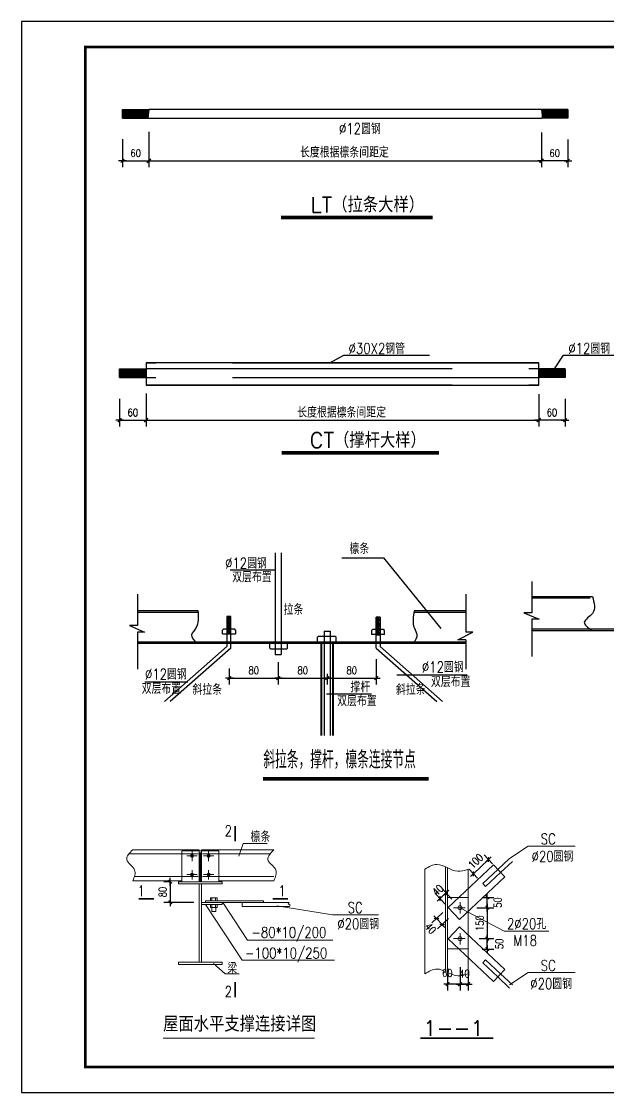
# Model space of a CAD drawing. Extents: x 37237700 to 37865026, y 138877 to 347670.
# Drawn here: x 37790726 to 37813690, y 167089 to 209089 of the extents above; entities that cross this region are included whole.
import ezdxf

# ---------------------------------------------------------------- set-up
doc = ezdxf.new("R2010")
doc.units = 0
doc.header["$LTSCALE"] = 1000
doc.header["$MEASUREMENT"] = 0
doc.linetypes.add('ACAD_ISO02W100', pattern=[15, 12, -3])
doc.linetypes.add('CENTER', pattern=[2, 1.25, -0.25, 0.25, -0.25])
doc.layers.get('0').update_dxf_attribs({"linetype": 'CONTINUOUS'})
doc.layers.get('DEFPOINTS').update_dxf_attribs({"linetype": 'CONTINUOUS'})
for name, color, linetype in [('DIANH', 6, 'CENTER'), ('GREEN', 3, 'CONTINUOUS'), ('PUB_DIM', 3, 'CONTINUOUS'), ('PUB_TITLE', 4, 'CONTINUOUS'), ('RED', 1, 'CONTINUOUS'), ('TEXT', 7, 'CONTINUOUS'), ('XUX', 3, 'ACAD_ISO02W100'), ('YELLOW', 2, 'CONTINUOUS'), ('标注', 4, 'CONTINUOUS'), ('门窗', 4, 'CONTINUOUS')]:
    doc.layers.add(name, color=color, linetype=linetype)
doc.styles.add('DIM_FONT', font='SIMPLEX.shx', dxfattribs={"width": 0.8})
doc.styles.add('TSSD_NORM', font='txt.shx', dxfattribs={"width": 0.7, "bigfont": 'tssdchn.shx'})
doc.styles.add('中西', font='romans.shx', dxfattribs={"width": 0.8, "height": 350, "bigfont": 'hztxt.shx'})
doc.dimstyles.new('DIMN', dxfattribs={"dimtxt": 300, "dimasz": 1, "dimexe": 250, "dimexo": 300, "dimgap": 150, "dimtad": 1, "dimdec": 0, "dimzin": 0, "dimdsep": 46, "dimtxsty": 'DIM_FONT', "dimblk": '_DIMX', "dimcen": 0.09, "dimclrt": 7, "dimadec": 0, "dimazin": 0, "dimtfac": 1, "dimtdec": 0, "dimtix": 1, "dimtmove": 2, "dimatfit": 3, "dimldrblk": '_DIMX', "dimfxl": 1, "dimtolj": 1, "dimtzin": 0, "dimarcsym": 0})

# ---------------------------------------------------------------- blocks, each defined once
blk = doc.blocks.new('_DIMX')
blk.add_line((-150, 0), (150, 0))
at = {"const_width": 50}
blk.add_lwpolyline([(-70, -70), (70, 70)], dxfattribs=at)
blk = doc.blocks.new('*D21')
at = {"layer": 'DEFPOINTS', "color": 0}
for p in [(37796885, 175356), (37796559, 174546), (37797776, 174546)]:
    blk.add_point(p, dxfattribs=at)
at = {"layer": 'PUB_DIM', "color": 0, "lineweight": -2}
for p, q in [((37796585, 175356), (37796309, 175356)), ((37796559, 175355), (37796559, 174547)), ((37797476, 174546), (37796309, 174546))]:
    blk.add_line(p, q, dxfattribs=at)
for p, rotation in [((37796559, 175356), 90), ((37796559, 174546), 270)]:
    blk.add_blockref('_DIMX', p, dxfattribs=dict(at, rotation=rotation))
at = {"layer": 'PUB_DIM', "color": 7, "insert": (37796259, 174951), "char_height": 300, "attachment_point": 5, "rotation": 90, "style": 'DIM_FONT'}
blk.add_mtext('\\A1;80', dxfattribs=at)
blk = doc.blocks.new('*D23')
at = {"layer": 'DEFPOINTS', "color": 0}
for p in [(37807126, 174694), (37807798, 174453), (37807562, 174231)]:
    blk.add_point(p, dxfattribs=at)
at = {"layer": 'PUB_DIM', "color": 0, "lineweight": -2}
for p, q in [((37807357, 174450), (37806955, 174877)), ((37807362, 174917), (37807126, 174694)), ((37807593, 174672), (37807191, 175099)), ((37807363, 174917), (37807364, 174918)), ((37807126, 174694), (37807125, 174693))]:
    blk.add_line(p, q, dxfattribs=at)
for p, rotation in [((37807126, 174694), 43.27105636871596), ((37807362, 174917), 223.271056368716)]:
    blk.add_blockref('_DIMX', p, dxfattribs=dict(at, rotation=rotation))
at = {"layer": 'PUB_DIM', "color": 7, "insert": (37807039, 175024), "char_height": 300, "attachment_point": 5, "rotation": 43.2711, "style": 'DIM_FONT'}
blk.add_mtext('\\A1;40', dxfattribs=at)
blk = doc.blocks.new('*D25')
at = {"layer": 'DEFPOINTS', "color": 0}
for p in [(37808362, 174337), (37808362, 173125), (37808979, 173125)]:
    blk.add_point(p, dxfattribs=at)
at = {"layer": 'PUB_DIM', "color": 0, "lineweight": -2}
for p, q in [((37808662, 174337), (37809229, 174337)), ((37808979, 174336), (37808979, 173126)), ((37808662, 173125), (37809229, 173125))]:
    blk.add_line(p, q, dxfattribs=at)
for p, rotation in [((37808979, 174337), 90), ((37808979, 173125), 270)]:
    blk.add_blockref('_DIMX', p, dxfattribs=dict(at, rotation=rotation))
at = {"layer": 'PUB_DIM', "color": 7, "insert": (37808679, 173731), "char_height": 300, "attachment_point": 5, "rotation": 90, "style": 'DIM_FONT'}
blk.add_mtext('\\A1;150', dxfattribs=at)
blk = doc.blocks.new('*D26')
at = {"layer": 'DEFPOINTS', "color": 0}
for p in [(37807909, 172300), (37808233, 172117), (37807909, 171341)]:
    blk.add_point(p, dxfattribs=at)
at = {"layer": 'PUB_DIM', "color": 0, "lineweight": -2}
for p, q in [((37807909, 172000), (37807909, 171091)), ((37808233, 171817), (37808233, 171091)), ((37808232, 171341), (37807910, 171341))]:
    blk.add_line(p, q, dxfattribs=at)
at = {"layer": 'PUB_DIM', "color": 0, "lineweight": -2, "rotation": 180}
blk.add_blockref('_DIMX', (37807909, 171341), dxfattribs=at)
at = {"layer": 'PUB_DIM', "color": 0, "lineweight": -2}
blk.add_blockref('_DIMX', (37808233, 171341), dxfattribs=at)
at = {"layer": 'PUB_DIM', "color": 7, "insert": (37808084, 171754), "char_height": 300, "attachment_point": 5, "style": 'DIM_FONT'}
blk.add_mtext('\\A1;40', dxfattribs=at)
blk = doc.blocks.new('*D27')
at = {"layer": 'DEFPOINTS', "color": 0}
for p in [(37807423, 172264), (37807909, 172082), (37807423, 171342)]:
    blk.add_point(p, dxfattribs=at)
at = {"layer": 'PUB_DIM', "color": 0, "lineweight": -2}
for p, q in [((37807423, 171964), (37807423, 171092)), ((37807909, 171782), (37807909, 171092)), ((37807908, 171342), (37807424, 171342))]:
    blk.add_line(p, q, dxfattribs=at)
at = {"layer": 'PUB_DIM', "color": 0, "lineweight": -2, "rotation": 180}
blk.add_blockref('_DIMX', (37807423, 171342), dxfattribs=at)
at = {"layer": 'PUB_DIM', "color": 0, "lineweight": -2}
blk.add_blockref('_DIMX', (37807909, 171342), dxfattribs=at)
at = {"layer": 'PUB_DIM', "color": 7, "insert": (37807411, 171773), "char_height": 300, "attachment_point": 5, "style": 'DIM_FONT'}
blk.add_mtext('\\A1;60', dxfattribs=at)
blk = doc.blocks.new('*D28')
at = {"layer": 'DEFPOINTS', "color": 0}
for p in [(37809023, 176224), (37809387, 175838), (37808797, 175283)]:
    blk.add_point(p, dxfattribs=at)
at = {"layer": 'PUB_DIM', "color": 0, "lineweight": -2}
for p, q in [((37809182, 176056), (37808852, 176406)), ((37808434, 175669), (37809023, 176224)), ((37809024, 176225), (37809025, 176226)), ((37808592, 175501), (37808262, 175851)), ((37808433, 175668), (37808432, 175668))]:
    blk.add_line(p, q, dxfattribs=at)
for p, rotation in [((37809023, 176224), 223.2710563685233), ((37808434, 175669), 43.27105636852331)]:
    blk.add_blockref('_DIMX', p, dxfattribs=dict(at, rotation=rotation))
at = {"layer": 'PUB_DIM', "color": 7, "insert": (37808523, 176165), "char_height": 300, "attachment_point": 5, "rotation": 43.2711, "style": 'DIM_FONT'}
blk.add_mtext('\\A1;100', dxfattribs=at)
blk = doc.blocks.new('*D45')
at = {"layer": 'DEFPOINTS', "color": 0}
for p in [(37811102, 204734), (37812136, 204765), (37811102, 203623)]:
    blk.add_point(p, dxfattribs=at)
at = {"layer": 'PUB_DIM', "color": 0, "lineweight": -2}
for p, q in [((37811102, 204434), (37811102, 203373)), ((37812136, 204465), (37812136, 203373)), ((37812135, 203623), (37811103, 203623))]:
    blk.add_line(p, q, dxfattribs=at)
at = {"layer": 'PUB_DIM', "color": 0, "lineweight": -2, "rotation": 180}
blk.add_blockref('_DIMX', (37811102, 203623), dxfattribs=at)
at = {"layer": 'PUB_DIM', "color": 0, "lineweight": -2}
blk.add_blockref('_DIMX', (37812136, 203623), dxfattribs=at)
at = {"layer": 'PUB_DIM', "color": 7, "insert": (37811619, 203923), "char_height": 300, "attachment_point": 5, "style": 'DIM_FONT'}
blk.add_mtext('\\A1;60', dxfattribs=at)
blk = doc.blocks.new('_ArchTick')
at = {"color": 0, "linetype": 'ByBlock', "const_width": 0.4}
blk.add_lwpolyline([(-0.5, -0.5), (0.5, 0.5)], dxfattribs=at)
blk = doc.blocks.new('*D46')
at = {"layer": 'DEFPOINTS', "color": 0}
for p in [(37810994, 194565), (37812028, 194596), (37810994, 193454)]:
    blk.add_point(p, dxfattribs=at)
at = {"layer": 'PUB_DIM', "color": 0, "lineweight": -2}
for p, q in [((37810994, 194265), (37810994, 193204)), ((37812028, 194296), (37812028, 193204)), ((37812027, 193454), (37810995, 193454))]:
    blk.add_line(p, q, dxfattribs=at)
at = {"layer": 'PUB_DIM', "color": 0, "lineweight": -2, "rotation": 180}
blk.add_blockref('_DIMX', (37810994, 193454), dxfattribs=at)
at = {"layer": 'PUB_DIM', "color": 0, "lineweight": -2}
blk.add_blockref('_DIMX', (37812028, 193454), dxfattribs=at)
at = {"layer": 'PUB_DIM', "color": 7, "insert": (37811511, 193754), "char_height": 300, "attachment_point": 5, "style": 'DIM_FONT'}
blk.add_mtext('\\A1;60', dxfattribs=at)

msp = doc.modelspace()

# ---------------------------------------------------------------- linework, layer by layer
at = {"layer": 'DIANH', "lineweight": 15}
for p, q in [((37797411.7, 176167.4), (37797411.7, 176537.3)), ((37798059.7, 176167.4), (37798059.7, 176537.3)), ((37797206.8, 176368.9), (37797616.1, 176368.9)), ((37797854.8, 176368.9), (37798264.1, 176368.9)), ((37797206.8, 175639.9), (37797616.1, 175639.9)), ((37797411.7, 175438.4), (37797411.7, 175808.3)), ((37797854.8, 175639.9), (37798264.1, 175639.9)), ((37798059.7, 175438.4), (37798059.7, 175808.3))]:
    msp.add_line(p, q, dxfattribs=at)
at = {"layer": 'GREEN'}
for p, q in [((37800672.9, 188250.7), (37800672.9, 184264.4)), ((37800903.3, 188250.7), (37800903.3, 184264.4)), ((37803277.7, 188051.4), (37804907.7, 188051.4)), ((37804907.7, 188051.4), (37807164.2, 185285.7)), ((37800653.7, 187576), (37798897.6, 187576)), ((37810723.1, 187126.4), (37810723.1, 185905.8)), ((37795266.5, 186626), (37795266.5, 185405.4)), ((37808134.5, 186626), (37808134.5, 185146.8)), ((37810723.1, 186538.9), (37813095.3, 186538.9)), ((37810723.1, 186481.3), (37813004, 186481.3)), ((37795266.5, 185987.7), (37797638.8, 185987.7)), ((37795266.5, 185930.1), (37797644.1, 185930.1)), ((37798768.6, 185749.2), (37798926.3, 185694.6)), ((37798926.3, 185749.2), (37798768.6, 185749.2)), ((37798768.6, 185749.2), (37798926.3, 185749.2)), ((37798768.6, 185749.2), (37798768.6, 184577.8)), ((37798926.3, 185694.6), (37798768.6, 185694.6)), ((37798768.6, 185694.6), (37798926.3, 185631.5)), ((37798926.3, 184513.6), (37798926.3, 185749.2)), ((37804628.1, 185724), (37804785.9, 185724)), ((37804785.9, 185724), (37804628.1, 185669.5)), ((37804785.9, 185724), (37804628.1, 185724)), ((37804628.1, 184513.6), (37804628.1, 185724)), ((37804628.1, 185669.5), (37804785.9, 185669.5)), ((37804785.9, 185669.5), (37804628.1, 185606.3)), ((37804785.9, 185724), (37804785.9, 184577.8)), ((37806109.8, 185930.1), (37808134.5, 185930.1)), ((37806120.7, 185987.7), (37808134.5, 185987.7)), ((37810723.1, 185905.8), (37810414.6, 185905.8)), ((37810414.6, 185905.8), (37811004.8, 185647.2)), ((37810723.1, 185647.2), (37810723.1, 184188.7)), ((37811004.8, 185647.2), (37810723.1, 185647.2)), ((37794958.1, 185405.4), (37795548.3, 185146.8)), ((37795266.5, 185405.4), (37794958.1, 185405.4)), ((37798604.7, 185225.9), (37798653.7, 185274.9)), ((37798604.7, 185077.9), (37798604.7, 185225.9)), ((37798653.7, 185274.9), (37799068.1, 185274.9)), ((37798768.6, 185631.5), (37798926.3, 185571.2)), ((37798926.3, 185631.5), (37798768.6, 185631.5)), ((37798926.3, 185571.2), (37798768.6, 185571.2)), ((37798768.6, 185571.2), (37798926.3, 185510.9)), ((37798768.6, 185510.9), (37798926.3, 185450.6)), ((37798926.3, 185510.9), (37798768.6, 185510.9)), ((37798768.6, 185450.6), (37798926.3, 185401.8)), ((37798926.3, 185450.6), (37798768.6, 185450.6)), ((37798768.6, 185401.8), (37798926.3, 185341.6)), ((37798926.3, 185401.8), (37798768.6, 185401.8)), ((37798926.3, 185341.6), (37798768.6, 185341.6)), ((37798768.6, 185341.6), (37798926.3, 185281.3)), ((37798926.3, 185281.3), (37798768.6, 185281.3)), ((37798768.6, 185281.3), (37798926.3, 185232.5)), ((37798768.6, 185232.5), (37798926.3, 185172.2)), ((37798926.3, 185232.5), (37798768.6, 185232.5)), ((37799117.1, 185225.9), (37799068.1, 185274.9)), ((37799117.1, 185225.9), (37799117.1, 185077.9)), ((37804437.3, 185200.7), (37804486.3, 185249.8)), ((37804900.7, 185249.8), (37804486.3, 185249.8)), ((37804628.1, 185606.3), (37804785.9, 185606.3)), ((37804785.9, 185606.3), (37804628.1, 185546.1)), ((37804785.9, 185546.1), (37804628.1, 185485.8)), ((37804628.1, 185546.1), (37804785.9, 185546.1)), ((37804628.1, 185485.8), (37804785.9, 185485.8)), ((37804785.9, 185485.8), (37804628.1, 185425.5)), ((37804785.9, 185425.5), (37804628.1, 185376.7)), ((37804628.1, 185425.5), (37804785.9, 185425.5)), ((37804628.1, 185376.7), (37804785.9, 185376.7)), ((37804785.9, 185376.7), (37804628.1, 185316.4)), ((37804785.9, 185316.4), (37804628.1, 185256.1)), ((37804628.1, 185316.4), (37804785.9, 185316.4)), ((37804785.9, 185256.1), (37804628.1, 185207.3)), ((37804628.1, 185256.1), (37804785.9, 185256.1)), ((37804949.8, 185200.7), (37804900.7, 185249.8)), ((37810723.1, 185266.5), (37823591.1, 185266.5)), ((37795266.5, 185146.8), (37795266.5, 183688.3)), ((37795548.3, 185146.8), (37795266.5, 185146.8)), ((37798604.7, 185077.9), (37799117.1, 185080.2)), ((37798768.6, 185172.2), (37798926.3, 185111.9)), ((37798926.3, 185172.2), (37798768.6, 185172.2)), ((37798768.6, 185111.9), (37798926.3, 185063.1)), ((37798926.3, 185111.9), (37798768.6, 185111.9)), ((37798926.3, 185063.1), (37798768.6, 185063.1)), ((37802330.9, 184950.9), (37802369.6, 184989.6)), ((37802330.9, 184766.1), (37802330.9, 184950.9)), ((37802369.6, 184989.6), (37803011.4, 184989.6)), ((37802592.9, 185186.8), (37802823.3, 185186.8)), ((37802592.9, 185186.8), (37802592.9, 184708.5)), ((37802823.3, 185186.8), (37802823.3, 184708.5)), ((37803045.9, 184955.2), (37803011.4, 184989.6)), ((37803045.9, 184955.2), (37803045.9, 184766.1)), ((37804437.3, 185200.7), (37804437.3, 185052.7)), ((37804949.8, 185052.7), (37804437.3, 185055)), ((37804628.1, 185207.3), (37804785.9, 185207.3)), ((37804785.9, 185207.3), (37804628.1, 185147.1)), ((37804628.1, 185147.1), (37804785.9, 185147.1)), ((37804785.9, 185147.1), (37804628.1, 185086.8)), ((37804628.1, 185086.8), (37804785.9, 185086.8)), ((37804785.9, 185086.8), (37804628.1, 185038)), ((37804628.1, 185038), (37804785.9, 185038)), ((37804949.8, 185052.7), (37804949.8, 185200.7)), ((37807826.1, 184841.7), (37808416.3, 185146.8)), ((37808134.5, 184841.7), (37807826.1, 184841.7)), ((37808416.3, 185146.8), (37808134.5, 185146.8)), ((37808134.5, 184841.7), (37808134.5, 183688.3)), ((37810723.1, 185208.9), (37823591.1, 185208.9)), ((37795266.5, 184766.1), (37808134.5, 184766.1)), ((37795266.5, 184708.5), (37808134.5, 184708.5)), ((37798768.6, 184577.8), (37796326.7, 182420.2)), ((37798926.3, 184513.6), (37796557.1, 182420.2)), ((37800439.8, 184708.5), (37800439.8, 184523.8)), ((37800439.8, 184523.8), (37800478.6, 184485)), ((37800478.6, 184485), (37801120.3, 184485)), ((37801154.8, 184519.5), (37801120.3, 184485)), ((37801154.8, 184519.5), (37801154.8, 184708.5)), ((37804628.1, 184513.6), (37806997.4, 182420.2)), ((37804785.9, 184577.8), (37807227.8, 182420.2)), ((37800672.9, 184264.4), (37800903.3, 184264.4)), ((37795565, 183188), (37797251.2, 183188)), ((37805431, 183468.8), (37808193.7, 183468.8)), ((37802682.1, 182723.9), (37804438.3, 182723.9))]:
    msp.add_line(p, q, dxfattribs=at)
at = {"layer": 'GREEN', "linetype": 'ACAD_ISO02W100'}
for p, q in [((37802592.9, 184708.5), (37802592.9, 181092.7)), ((37802823.3, 184708.5), (37802823.3, 181092.7))]:
    msp.add_line(p, q, dxfattribs=at)
at = {"layer": 'GREEN', "lineweight": 15}
for p, q in [((37799237.9, 176360.3), (37799409.7, 176849.4)), ((37799409.7, 176849.4), (37800355.3, 176849.4)), ((37809849.4, 176273.2), (37810581, 176756.4)), ((37810581, 176756.4), (37812423.9, 176756.4)), ((37797933.5, 174465.4), (37799378.2, 172285.6)), ((37798619.2, 174546.4), (37799584.8, 173066.8)), ((37800726.3, 174412.3), (37802917.4, 174061.6)), ((37807954.3, 174310), (37809642.9, 173422.7)), ((37802917.4, 174061.6), (37804719, 174061.6)), ((37799584.8, 173066.8), (37802926.1, 173066.8)), ((37809642.9, 173422.7), (37811394.1, 173422.7)), ((37799378.2, 172285.6), (37802997.9, 172285.6)), ((37798246, 172143.7), (37798706.6, 171738.3)), ((37809849.4, 171310.8), (37810581, 171794)), ((37810581, 171794), (37812423.9, 171794)), ((37798706.6, 171738.3), (37799257.4, 171738.3))]:
    msp.add_line(p, q, dxfattribs=at)
for points in [[(37795089.2, 176611.9), (37794850.8, 176228.5), (37795160, 175813.7), (37795089.2, 175396.9)], [(37800619.5, 176611.9), (37800381.1, 176228.5), (37800690.2, 175813.7), (37800619.5, 175396.9)], [(37806532.2, 175848.9), (37807007.5, 176034.2), (37807817.9, 175764.3), (37808233.2, 175848.9)], [(37806532.2, 171746.7), (37807007.5, 171932), (37807817.9, 171662.1), (37808233.2, 171746.7)]]:
    msp.add_spline(points, degree=3, dxfattribs=at)
at = {"layer": 'PUB_DIM'}
for p, q in [((37795607.7, 194500.1), (37795607.7, 193453.1)), ((37810993.6, 194468.6), (37810993.6, 193453.1))]:
    msp.add_line(p, q, dxfattribs=at)
at = {"layer": 'PUB_TITLE'}
msp.add_lwpolyline([(37790725.6, 167088.5), (37865025.6, 167088.5), (37865025.6, 209088.5), (37790725.6, 209088.5)], close=True, dxfattribs=at)
at = {"layer": 'PUB_TITLE', "const_width": 100}
msp.add_lwpolyline([(37793225.6, 168088.5), (37864025.6, 168088.5), (37864025.6, 208088.5), (37793225.6, 208088.5)], close=True, dxfattribs=at)
at = {"layer": 'RED'}
for p, q in [((37794682.3, 205634.7), (37795716.3, 205634.7)), ((37794682.3, 205634.7), (37795716.3, 205634.7)), ((37794682.3, 205299.1), (37794682.3, 205634.7)), ((37794682.3, 205634.7), (37794682.3, 205299.1)), ((37794682.3, 205299.1), (37794682.3, 205634.7)), ((37794725.9, 205634.7), (37794684.7, 205299.1)), ((37794767.2, 205634.7), (37794725.9, 205299.1)), ((37794725.9, 205299.1), (37794725.9, 205634.7)), ((37794767.2, 205299.1), (37794767.2, 205634.7)), ((37794808.5, 205634.7), (37794767.2, 205299.1)), ((37794849.7, 205634.7), (37794808.5, 205299.1)), ((37794808.5, 205299.1), (37794808.5, 205634.7)), ((37794849.7, 205299.1), (37794849.7, 205634.7)), ((37794891, 205634.7), (37794849.7, 205299.1)), ((37794932.3, 205634.7), (37794891, 205299.1)), ((37794891, 205299.1), (37794891, 205634.7)), ((37794932.3, 205299.1), (37794932.3, 205634.7)), ((37794973.5, 205634.7), (37794932.3, 205299.1)), ((37795014.8, 205634.7), (37794973.5, 205299.1)), ((37794973.5, 205299.1), (37794973.5, 205634.7)), ((37795056.1, 205634.7), (37795014.8, 205299.1)), ((37795014.8, 205299.1), (37795014.8, 205634.7)), ((37795056.1, 205634.7), (37795014.8, 205299.1)), ((37795056.1, 205299.1), (37795056.1, 205634.7)), ((37795097.3, 205634.7), (37795056.1, 205299.1)), ((37795056.1, 205299.1), (37795056.1, 205634.7)), ((37795138.6, 205634.7), (37795097.3, 205299.1)), ((37795097.3, 205299.1), (37795097.3, 205634.7)), ((37795138.6, 205299.1), (37795138.6, 205634.7)), ((37795179.9, 205634.7), (37795138.6, 205299.1)), ((37795221.1, 205634.7), (37795179.9, 205299.1)), ((37795179.9, 205299.1), (37795179.9, 205634.7)), ((37795221.1, 205299.1), (37795221.1, 205634.7)), ((37795262.4, 205634.7), (37795221.1, 205299.1)), ((37795303.7, 205634.7), (37795262.4, 205299.1)), ((37795262.4, 205299.1), (37795262.4, 205634.7)), ((37795303.7, 205299.1), (37795303.7, 205634.7)), ((37795344.9, 205634.7), (37795303.7, 205299.1)), ((37795386.2, 205634.7), (37795344.9, 205299.1)), ((37795344.9, 205299.1), (37795344.9, 205634.7)), ((37795386.2, 205299.1), (37795386.2, 205634.7)), ((37795427.4, 205634.7), (37795386.2, 205299.1)), ((37795468.7, 205634.7), (37795427.4, 205299.1)), ((37795427.4, 205299.1), (37795427.4, 205634.7)), ((37795468.7, 205299.1), (37795468.7, 205634.7)), ((37795510, 205634.7), (37795468.7, 205299.1)), ((37795551.2, 205634.7), (37795510, 205299.1)), ((37795510, 205299.1), (37795510, 205634.7)), ((37795551.2, 205299.1), (37795551.2, 205634.7)), ((37795592.5, 205634.7), (37795551.2, 205299.1)), ((37795633.8, 205634.7), (37795592.5, 205299.1)), ((37795592.5, 205299.1), (37795592.5, 205634.7)), ((37795675, 205634.7), (37795633.8, 205299.1)), ((37795633.8, 205299.1), (37795633.8, 205634.7)), ((37795716.3, 205634.7), (37795675, 205299.1)), ((37795675, 205299.1), (37795675, 205634.7)), ((37795716.3, 205653.9), (37811102.2, 205653.9)), ((37795716.3, 205634.7), (37795716.3, 205653.9)), ((37795716.3, 205634.7), (37795716.3, 205653.9)), ((37811102.2, 205634.7), (37811102.2, 205653.9)), ((37811102.2, 205634.7), (37811143.5, 205299.1)), ((37812136.2, 205634.7), (37811102.2, 205634.7)), ((37811143.5, 205299.1), (37811143.5, 205634.7)), ((37811143.5, 205634.7), (37811184.7, 205299.1)), ((37811184.7, 205634.7), (37811226, 205299.1)), ((37811184.7, 205299.1), (37811184.7, 205634.7)), ((37811226, 205299.1), (37811226, 205634.7)), ((37811226, 205634.7), (37811267.3, 205299.1)), ((37811267.3, 205299.1), (37811267.3, 205634.7)), ((37811267.3, 205634.7), (37811308.5, 205299.1)), ((37811308.5, 205299.1), (37811308.5, 205634.7)), ((37811308.5, 205634.7), (37811349.8, 205299.1)), ((37811349.8, 205634.7), (37811391.1, 205299.1)), ((37811349.8, 205299.1), (37811349.8, 205634.7)), ((37811391.1, 205299.1), (37811391.1, 205634.7)), ((37811391.1, 205634.7), (37811432.3, 205299.1)), ((37811432.3, 205299.1), (37811432.3, 205634.7)), ((37811432.3, 205634.7), (37811473.6, 205299.1)), ((37811473.6, 205299.1), (37811473.6, 205634.7)), ((37811473.6, 205634.7), (37811514.9, 205299.1)), ((37811514.9, 205299.1), (37811514.9, 205634.7)), ((37811514.9, 205634.7), (37811556.1, 205299.1)), ((37811556.1, 205299.1), (37811556.1, 205634.7)), ((37811556.1, 205634.7), (37811597.4, 205299.1)), ((37811597.4, 205634.7), (37811638.7, 205299.1)), ((37811597.4, 205299.1), (37811597.4, 205634.7)), ((37811638.7, 205634.7), (37811679.9, 205299.1)), ((37811638.7, 205299.1), (37811638.7, 205634.7)), ((37811679.9, 205299.1), (37811679.9, 205634.7)), ((37811679.9, 205634.7), (37811721.2, 205299.1)), ((37811721.2, 205634.7), (37811762.5, 205299.1)), ((37811721.2, 205299.1), (37811721.2, 205634.7)), ((37811762.5, 205299.1), (37811762.5, 205634.7)), ((37811762.5, 205634.7), (37811803.7, 205299.1)), ((37811762.5, 205299.1), (37811762.5, 205634.7)), ((37811762.5, 205634.7), (37811803.7, 205299.1)), ((37811803.7, 205299.1), (37811803.7, 205634.7)), ((37811803.7, 205634.7), (37811845, 205299.1)), ((37811845, 205299.1), (37811845, 205634.7)), ((37811845, 205634.7), (37811886.3, 205299.1)), ((37811886.3, 205299.1), (37811886.3, 205634.7)), ((37811886.3, 205634.7), (37811927.5, 205299.1)), ((37811927.5, 205299.1), (37811927.5, 205634.7)), ((37811927.5, 205634.7), (37811968.8, 205299.1)), ((37811968.8, 205299.1), (37811968.8, 205634.7)), ((37811968.8, 205634.7), (37812010.1, 205299.1)), ((37812010.1, 205634.7), (37812051.3, 205299.1)), ((37812010.1, 205299.1), (37812010.1, 205634.7)), ((37812051.3, 205299.1), (37812051.3, 205634.7)), ((37812051.3, 205634.7), (37812092.6, 205299.1)), ((37812092.6, 205299.1), (37812092.6, 205634.7)), ((37812092.6, 205634.7), (37812133.9, 205299.1)), ((37812136.2, 205299.1), (37812136.2, 205634.7)), ((37812136.2, 205634.7), (37812136.2, 205299.1)), ((37794682.3, 205299.1), (37795716.3, 205299.1)), ((37794682.3, 205299.1), (37795716.3, 205299.1)), ((37795716.3, 205299.1), (37795716.3, 205279.9)), ((37795716.3, 205299.1), (37795716.3, 205279.9)), ((37811102.2, 205279.9), (37795716.3, 205279.9)), ((37811102.2, 205299.1), (37811102.2, 205279.9)), ((37812136.2, 205299.1), (37811102.2, 205299.1)), ((37794573.7, 195465.9), (37795607.7, 195465.9)), ((37794573.7, 195465.9), (37795607.7, 195465.9)), ((37794573.7, 195130.2), (37794573.7, 195465.9)), ((37794573.7, 195465.9), (37794573.7, 195130.2)), ((37794573.7, 195130.2), (37794573.7, 195465.9)), ((37794617.3, 195465.9), (37794576.1, 195130.2)), ((37794658.6, 195465.9), (37794617.3, 195130.2)), ((37794617.3, 195130.2), (37794617.3, 195465.9)), ((37794658.6, 195130.2), (37794658.6, 195465.9)), ((37794699.9, 195465.9), (37794658.6, 195130.2)), ((37794741.1, 195465.9), (37794699.9, 195130.2)), ((37794699.9, 195130.2), (37794699.9, 195465.9)), ((37794741.1, 195130.2), (37794741.1, 195465.9)), ((37794782.4, 195465.9), (37794741.1, 195130.2)), ((37794782.4, 195130.2), (37794782.4, 195465.9)), ((37794823.7, 195465.9), (37794782.4, 195130.2)), ((37794823.7, 195130.2), (37794823.7, 195465.9)), ((37794864.9, 195465.9), (37794823.7, 195130.2)), ((37794906.2, 195465.9), (37794864.9, 195130.2)), ((37794864.9, 195130.2), (37794864.9, 195465.9)), ((37794947.5, 195465.9), (37794906.2, 195130.2)), ((37794906.2, 195130.2), (37794906.2, 195465.9)), ((37794947.5, 195465.9), (37794906.2, 195130.2)), ((37794947.5, 195130.2), (37794947.5, 195465.9)), ((37794988.7, 195465.9), (37794947.5, 195130.2)), ((37794947.5, 195130.2), (37794947.5, 195465.9)), ((37795030, 195465.9), (37794988.7, 195130.2)), ((37794988.7, 195130.2), (37794988.7, 195465.9)), ((37795030, 195130.2), (37795030, 195465.9)), ((37795071.3, 195465.9), (37795030, 195130.2)), ((37795112.5, 195465.9), (37795071.3, 195130.2)), ((37795071.3, 195130.2), (37795071.3, 195465.9)), ((37795112.5, 195130.2), (37795112.5, 195465.9)), ((37795153.8, 195465.9), (37795112.5, 195130.2)), ((37795195.1, 195465.9), (37795153.8, 195130.2)), ((37795153.8, 195130.2), (37795153.8, 195465.9)), ((37795195.1, 195130.2), (37795195.1, 195465.9)), ((37795236.3, 195465.9), (37795195.1, 195130.2)), ((37795277.6, 195465.9), (37795236.3, 195130.2)), ((37795236.3, 195130.2), (37795236.3, 195465.9)), ((37795277.6, 195130.2), (37795277.6, 195465.9)), ((37795318.9, 195465.9), (37795277.6, 195130.2)), ((37795318.9, 195130.2), (37795318.9, 195465.9)), ((37795360.1, 195465.9), (37795318.9, 195130.2)), ((37795401.4, 195465.9), (37795360.1, 195130.2)), ((37795360.1, 195130.2), (37795360.1, 195465.9)), ((37795442.7, 195465.9), (37795401.4, 195130.2)), ((37795401.4, 195130.2), (37795401.4, 195465.9)), ((37795442.7, 195130.2), (37795442.7, 195465.9)), ((37795483.9, 195465.9), (37795442.7, 195130.2)), ((37795525.2, 195465.9), (37795483.9, 195130.2)), ((37795483.9, 195130.2), (37795483.9, 195465.9)), ((37795566.5, 195465.9), (37795525.2, 195130.2)), ((37795525.2, 195130.2), (37795525.2, 195465.9)), ((37795607.7, 195465.9), (37795566.5, 195130.2)), ((37795566.5, 195130.2), (37795566.5, 195465.9)), ((37810993.6, 195707.2), (37795607.7, 195707.2)), ((37795607.7, 195707.2), (37795607.7, 194826.3)), ((37795607.7, 195465.9), (37795607.7, 195485.1)), ((37795607.7, 195465.9), (37795607.7, 195485.1)), ((37810993.6, 194826.3), (37810993.6, 195707.2)), ((37810993.6, 195465.9), (37810993.6, 195485.1)), ((37810993.6, 195465.9), (37811034.9, 195130.2)), ((37812027.7, 195465.9), (37810993.6, 195465.9)), ((37811034.9, 195465.9), (37811076.2, 195130.2)), ((37811034.9, 195130.2), (37811034.9, 195465.9)), ((37811076.2, 195465.9), (37811117.4, 195130.2)), ((37811076.2, 195130.2), (37811076.2, 195465.9)), ((37811117.4, 195130.2), (37811117.4, 195465.9)), ((37811117.4, 195465.9), (37811158.7, 195130.2)), ((37811158.7, 195130.2), (37811158.7, 195465.9)), ((37811158.7, 195465.9), (37811199.9, 195130.2)), ((37811199.9, 195130.2), (37811199.9, 195465.9)), ((37811199.9, 195465.9), (37811241.2, 195130.2)), ((37811241.2, 195130.2), (37811241.2, 195465.9)), ((37811241.2, 195465.9), (37811282.5, 195130.2)), ((37811282.5, 195130.2), (37811282.5, 195465.9)), ((37811282.5, 195465.9), (37811323.7, 195130.2)), ((37811323.7, 195130.2), (37811323.7, 195465.9)), ((37811323.7, 195465.9), (37811365, 195130.2)), ((37811365, 195465.9), (37811406.3, 195130.2)), ((37811365, 195130.2), (37811365, 195465.9)), ((37811406.3, 195130.2), (37811406.3, 195465.9)), ((37811406.3, 195465.9), (37811447.5, 195130.2)), ((37811447.5, 195130.2), (37811447.5, 195465.9)), ((37811447.5, 195465.9), (37811488.8, 195130.2)), ((37811488.8, 195130.2), (37811488.8, 195465.9)), ((37811488.8, 195465.9), (37811530.1, 195130.2)), ((37811530.1, 195130.2), (37811530.1, 195465.9)), ((37811530.1, 195465.9), (37811571.3, 195130.2)), ((37811571.3, 195465.9), (37811612.6, 195130.2)), ((37811571.3, 195130.2), (37811571.3, 195465.9)), ((37811612.6, 195130.2), (37811612.6, 195465.9)), ((37811612.6, 195465.9), (37811653.9, 195130.2)), ((37811653.9, 195130.2), (37811653.9, 195465.9)), ((37811653.9, 195465.9), (37811695.1, 195130.2)), ((37811653.9, 195130.2), (37811653.9, 195465.9)), ((37811653.9, 195465.9), (37811695.1, 195130.2)), ((37811695.1, 195465.9), (37811736.4, 195130.2)), ((37811695.1, 195130.2), (37811695.1, 195465.9)), ((37811736.4, 195130.2), (37811736.4, 195465.9)), ((37811736.4, 195465.9), (37811777.7, 195130.2)), ((37811777.7, 195130.2), (37811777.7, 195465.9)), ((37811777.7, 195465.9), (37811818.9, 195130.2)), ((37811818.9, 195130.2), (37811818.9, 195465.9)), ((37811818.9, 195465.9), (37811860.2, 195130.2)), ((37811860.2, 195465.9), (37811901.5, 195130.2)), ((37811860.2, 195130.2), (37811860.2, 195465.9)), ((37811901.5, 195130.2), (37811901.5, 195465.9)), ((37811901.5, 195465.9), (37811942.7, 195130.2)), ((37811942.7, 195130.2), (37811942.7, 195465.9)), ((37811942.7, 195465.9), (37811984, 195130.2)), ((37811984, 195465.9), (37812025.3, 195130.2)), ((37811984, 195130.2), (37811984, 195465.9)), ((37812027.7, 195465.9), (37812027.7, 195130.2)), ((37812027.7, 195130.2), (37812027.7, 195465.9)), ((37794573.7, 195130.2), (37795607.7, 195130.2)), ((37794573.7, 195130.2), (37795607.7, 195130.2)), ((37795607.7, 195130.2), (37795607.7, 195111)), ((37795607.7, 195130.2), (37795607.7, 195111)), ((37812027.7, 195130.2), (37810993.6, 195130.2)), ((37810993.6, 195130.2), (37810993.6, 195111)), ((37795607.7, 194826.3), (37810993.6, 194826.3)), ((37802462.2, 184708.5), (37802462.2, 181092.7)), ((37802934.6, 184708.5), (37802934.6, 181092.7))]:
    msp.add_line(p, q, dxfattribs=at)
at = {"layer": 'RED', "lineweight": 15}
for p, q in [((37800896.2, 201402.8), (37806831.3, 201402.8)), ((37800927.8, 192169.3), (37806863, 192169.3)), ((37795089.2, 176611.9), (37797687.1, 176611.9)), ((37797006.7, 176571.4), (37798464.7, 176571.4)), ((37797006.7, 175356.4), (37797006.7, 176571.4)), ((37797687.1, 176571.4), (37797687.1, 176611.9)), ((37797711.4, 175356.4), (37797711.4, 176490.4)), ((37797711.4, 176490.4), (37797760, 176490.4)), ((37797760, 175356.4), (37797760, 176490.4)), ((37797784.3, 176611.9), (37797816.7, 176611.9)), ((37797784.3, 176571.4), (37797784.3, 176611.9)), ((37797816.7, 176611.9), (37800619.5, 176611.9)), ((37798464.7, 175356.4), (37798464.7, 176571.4)), ((37807451.2, 174349.3), (37809220.6, 176014.9)), ((37809220.6, 176014.9), (37809664.8, 175543.1)), ((37809387.1, 175838), (37809849.4, 176273.2)), ((37809498.2, 175720), (37809960.4, 176155.2)), ((37806532.2, 175848.9), (37806532.2, 171746.7)), ((37807342.2, 175939.4), (37807342.2, 171837.2)), ((37807423.2, 175900.7), (37807423.2, 171798.4)), ((37808233.2, 175848.9), (37808233.2, 175085.5)), ((37795089.2, 175396.9), (37797006.7, 175396.9)), ((37796885.2, 175356.4), (37798586.2, 175356.4)), ((37796885.2, 175356.4), (37796885.2, 175275.4)), ((37796885.2, 175275.4), (37798586.2, 175275.4)), ((37797695.2, 175275.4), (37797695.2, 172197.4)), ((37797776.2, 175275.4), (37797776.2, 172197.4)), ((37798464.7, 175396.9), (37800619.5, 175396.9)), ((37798586.2, 175356.4), (37798586.2, 175275.4)), ((37807895.4, 173877.5), (37809664.8, 175543.1)), ((37798132.6, 174725.9), (37798391.8, 174725.9)), ((37798132.6, 174725.9), (37798132.6, 174611.2)), ((37798190.9, 174725.9), (37798190.9, 174611.2)), ((37798333.6, 174725.9), (37798333.6, 174611.2)), ((37798391.8, 174725.9), (37798391.8, 174611.2)), ((37807423.2, 174742.5), (37807868.9, 174742.5)), ((37797776.2, 174546.4), (37801212.6, 174546.4)), ((37797776.2, 174465.4), (37798586.2, 174465.4)), ((37797938.2, 174611.2), (37797938.2, 174546.4)), ((37797938.2, 174611.2), (37800206.2, 174611.2)), ((37798132.6, 174350.6), (37798132.6, 174465.4)), ((37798132.6, 174350.6), (37798391.8, 174350.6)), ((37798181.2, 174350.6), (37798181.2, 174188.6)), ((37798190.9, 174350.6), (37798190.9, 174465.4)), ((37798333.6, 174350.6), (37798333.6, 174465.4)), ((37798343.2, 174350.6), (37798343.2, 174188.6)), ((37798391.8, 174350.6), (37798391.8, 174465.4)), ((37798586.2, 174465.4), (37798586.2, 174546.4)), ((37799372, 174384.4), (37799372, 174546.4)), ((37799372, 174384.4), (37801227.8, 174384.4)), ((37800206.2, 174611.2), (37800206.2, 174546.4)), ((37807451.2, 174349.3), (37807895.4, 173877.5)), ((37798181.2, 174188.6), (37798343.2, 174188.6)), ((37808234, 174196.2), (37808234, 173265.8)), ((37807451.2, 173112.7), (37807895.4, 173584.5)), ((37807895.4, 173584.5), (37809664.8, 171918.9)), ((37807451.2, 173112.7), (37809220.6, 171447.1)), ((37807423.2, 172719.5), (37807868.9, 172719.5)), ((37808233.2, 171613.1), (37808233.2, 172376.5)), ((37796885.2, 172197.4), (37798586.2, 172197.4)), ((37796885.2, 172197.4), (37796885.2, 172116.4)), ((37796885.2, 172116.4), (37798586.2, 172116.4)), ((37798586.2, 172197.4), (37798586.2, 172116.4)), ((37809220.6, 171447.1), (37809664.8, 171918.9)), ((37809387.1, 171624), (37809849.4, 171188.8)), ((37809498.2, 171742), (37809960.4, 171306.8))]:
    msp.add_line(p, q, dxfattribs=at)
at = {"layer": 'RED', "linetype": 'ACAD_ISO02W100'}
for p, q in [((37810993.6, 195688), (37795607.7, 195688)), ((37795607.7, 195485.1), (37810993.6, 195485.1)), ((37810993.6, 195111), (37795607.7, 195111)), ((37795607.7, 194845.5), (37810993.6, 194845.5)), ((37802481.4, 184708.5), (37802481.4, 181092.7)), ((37802915.4, 184708.5), (37802915.4, 181092.7))]:
    msp.add_line(p, q, dxfattribs=at)
at = {"layer": 'RED', "const_width": 144}
for points in [[(37800896.2, 201402.8), (37806831.3, 201402.8)], [(37800927.8, 192169.3), (37807090.8, 192169.3)], [(37800190.4, 179395), (37806678.2, 179395)]]:
    msp.add_lwpolyline(points, dxfattribs=at)
at = {"layer": 'RED', "lineweight": 15}
for centre, radius in [((37797411.4, 176368.9), 56.7), ((37798059.7, 176368.9), 56.7), ((37797411.7, 175639.9), 56.7), ((37798059.7, 175639.9), 56.7), ((37807909.2, 174336.8), 81), ((37807909.2, 173123.2), 81)]:
    msp.add_circle(centre, radius, dxfattribs=at)
at = {"layer": 'RED'}
for points in [[(37813095.3, 186538.9), (37813095.3, 185873.9), (37812779.8, 185534.3), (37813059.4, 185208.9)], [(37797638.8, 185987.7), (37797547.5, 185290.5), (37797390.1, 185033.9), (37797602.9, 184708.5)], [(37806120.7, 185987.7), (37806120.7, 185296.9), (37806223, 185033.9), (37806084.8, 184708.5)]]:
    msp.add_spline(points, degree=3, dxfattribs=at)
at = {"layer": 'RED', "lineweight": 15}
msp.add_spline([(37801212.6, 174546.4), (37801178.9, 174489.6), (37801253, 174434), (37801227.8, 174384.4)], degree=3, dxfattribs=at)
at = {"layer": 'XUX', "lineweight": 15}
for p, q in [((37794938.9, 176449.9), (37797654.7, 176449.9)), ((37797687.1, 175356.4), (37797687.1, 176571.4)), ((37797784.3, 175356.4), (37797784.3, 176571.4)), ((37797816.7, 176449.9), (37800469.2, 176449.9)), ((37808797.4, 175282.8), (37809387.1, 175838)), ((37808908.4, 175164.8), (37809498.2, 175720)), ((37795150.7, 175558.9), (37797654.7, 175558.9)), ((37797816.7, 175558.9), (37800619.5, 175558.9)), ((37808797.4, 175282.8), (37808908.4, 175164.8)), ((37807868.9, 174742.5), (37808233.5, 174742.5)), ((37808233.2, 175085.5), (37808234, 174196.2)), ((37807654.3, 174337.5), (37808117.7, 174337.5)), ((37807909.2, 174557.8), (37807909.2, 174113.1)), ((37807654.3, 173124.5), (37808117.7, 173124.5)), ((37807909.2, 173344.8), (37807909.2, 172900.2)), ((37808233.2, 172376.5), (37808234, 173265.8)), ((37807868.9, 172719.5), (37808233.5, 172719.5)), ((37808797.4, 172179.2), (37808908.4, 172297.2)), ((37808908.4, 172297.2), (37809498.2, 171742)), ((37808797.4, 172179.2), (37809387.1, 171624))]:
    msp.add_line(p, q, dxfattribs=at)
at = {"layer": 'YELLOW'}
for p, q in [((37802811.4, 195707.2), (37803358.5, 195999.4)), ((37803358.5, 195999.4), (37806718.9, 195999.4)), ((37811612.6, 195465.9), (37811969.6, 195999.4)), ((37811969.6, 195999.4), (37814211.9, 195999.4))]:
    msp.add_line(p, q, dxfattribs=at)
at = {"layer": '标注'}
for p, q in [((37795716.3, 204765), (37795716.3, 203622)), ((37811102.2, 204733.4), (37811102.2, 203622)), ((37795716.3, 203622.7), (37811102.2, 203622.7)), ((37795607.7, 193453.8), (37810993.6, 193453.8))]:
    msp.add_line(p, q, dxfattribs=at)
at = {"layer": '标注', "const_width": 60}
for points in [[(37799103.1, 176941.5), (37799103.1, 177541.5)], [(37795318.2, 174683.7), (37795918.2, 174683.7)], [(37800570.4, 174683.7), (37801170.4, 174683.7)], [(37799103.1, 170819.3), (37799103.1, 171419.3)], [(37806359.3, 169220.3), (37809211.6, 169220.3)]]:
    msp.add_lwpolyline(points, dxfattribs=at)
at = {"layer": '门窗', "const_width": 48}
msp.add_lwpolyline([(37796265.7, 169220.3), (37802216.5, 169220.3)], dxfattribs=at)

# ---------------------------------------------------------------- block references
at = {"layer": '标注', "xscale": 150.0000000074506, "yscale": 150.0000000074506, "zscale": 150.0000000074506, "rotation": 180}
for p in [(37795716.3, 203622.7), (37795607.7, 193453.8)]:
    msp.add_blockref('_ArchTick', p, dxfattribs=at)
at = {"layer": '标注', "xscale": 150.0000000074506, "yscale": 150.0000000074506, "zscale": 150.0000000074506}
for p in [(37811102.2, 203622.7), (37810993.6, 193453.8)]:
    msp.add_blockref('_ArchTick', p, dxfattribs=at)

# ---------------------------------------------------------------- texts
at = {"style": '中西'}
for s, p in [('LT（拉条大样）', (37802053.6, 201602)), ('CT（撑杆大样）', (37802020.2, 192368.5)), ('屋面水平支撑连接详图', (37796275.9, 169475.7)), ('1--1', (37806472.3, 169311.7))]:
    msp.add_text(s, height=600, dxfattribs=at).set_placement(p)
at = {"layer": 'PUB_DIM', "insert": (37803272.1, 193763.2), "char_height": 420, "attachment_point": 5, "style": '中西'}
msp.add_mtext('长度根据檩条间距定', dxfattribs=at)
at = {"layer": 'TEXT', "style": 'TSSD_NORM', "width": 0.7}
msp.add_text('斜拉条，撑杆，檩条连接节点', height=691.2, dxfattribs=at).set_placement((37800202.9, 179795.7))
at = {"layer": '标注', "style": '中西', "width": 0.8}
for s, p in [('%%C12圆钢', (37803168.4, 204673.4)), ('%%C30X2钢管', (37803541.7, 196055)), ('%%C12圆钢', (37812152.7, 196055)), ('檩条', (37803580.3, 188207.7)), ('%%C12圆钢', (37798703.5, 187633.9)), ('双层布置', (37798982.6, 187094.4)), ('拉条', (37800998, 185821.6)), ('%%C12圆钢', (37806417.1, 183565.6)), ('%%C12圆钢', (37795565, 183283.9)), ('双层布置', (37795437.4, 182721)), ('斜拉条', (37797425.3, 182683.2)), ('撑杆', (37803618.3, 182781.8)), ('斜拉条', (37805398.8, 182683.3)), ('双层布置', (37806771.4, 182988.6)), ('双层布置', (37803096.4, 182237.8)), ('2', (37798689.4, 177142.3)), ('檩条', (37799702.3, 176908.6)), ('SC', (37811072.1, 176823.6)), ('%%C20圆钢', (37810713.2, 176138.8)), ('1', (37795273.7, 174789)), ('1', (37800790.2, 174789)), ('SC', (37803504, 174128.7)), ('%%C20圆钢', (37803103.1, 173491.3)), ('2%%c20孔', (37809747.4, 173496.7)), ('-80*10/200', (37799732.3, 173157.9)), ('M18', (37810002, 172839.4)), ('-100*10/250', (37799481.1, 172346.9)), ('梁', (37798792.5, 171759)), ('SC', (37811072.1, 171861.2)), ('%%C20圆钢', (37810661.8, 171148.3)), ('2', (37798689.4, 170838.7))]:
    msp.add_text(s, height=420, dxfattribs=at).set_placement(p)
at = {"layer": '标注', "insert": (37803380.7, 203959.1), "char_height": 420, "attachment_point": 5, "style": '中西'}
msp.add_mtext('长度根据檩条间距定', dxfattribs=at)

# ---------------------------------------------------------------- dimensions: what is measured, and where the dimension line sits
at = {"layer": 'PUB_DIM'}
for base, p1, p2, text in [((37795716.3, 203622.7), (37794682.3, 204765.3), (37795716.3, 204765.3), '60'), ((37795607.7, 193453.8), (37794573.7, 194596.5), (37795607.7, 194500.5), '60'), ((37804628.1, 183341.2), (37802708.1, 183803.5), (37804628.1, 184385), '80'), ((37800788.1, 183341.2), (37798868.2, 184016.1), (37800788.1, 184264.4), '80'), ((37802708.1, 183341.2), (37800788.1, 184264.4), (37802708.1, 183803.5), '80')]:
    msp.add_linear_dim(base=base, p1=p1, p2=p2, text=text, dimstyle='DIMN', dxfattribs=at).render()
for base, p1, p2, angle, text, picture, middle in [((37811102.2, 203622.7), (37812136.2, 204765.3), (37811102.2, 204733.8), 180, '60', '*D45', (37811619.2, 203922.7)), ((37810993.6, 193453.8), (37812027.7, 194596.5), (37810993.6, 194564.9), 180, '60', '*D46', (37811510.6, 193753.8)), ((37796559, 174546.4), (37796885.2, 175356.4), (37797776.2, 174546.4), 90, '80', '*D21', (37796259, 174951.4)), ((37808978.9, 173124.5), (37808361.7, 174337.5), (37808361.7, 173124.5), 90, '150', '*D25', (37808678.9, 173731))]:
    dim = msp.add_linear_dim(base=base, p1=p1, p2=p2, angle=angle, text=text, dimstyle='DIMN', dxfattribs=at)
    dim.commit()
    dim.dimension.update_dxf_attribs({"geometry": picture, "text_midpoint": middle})
for p1, p2, distance, text, picture, middle in [((37808797.4, 175282.8), (37809387.1, 175838), 530.6, '100', '*D28', (37808522.9, 176165.2)), ((37807798.2, 174453.4), (37807562.3, 174231.3), -636.1, '40', '*D23', (37807038.6, 175024))]:
    dim = msp.add_aligned_dim(p1=p1, p2=p2, distance=distance, text=text, dimstyle='DIMN', dxfattribs=at)
    dim.commit()
    dim.dimension.update_dxf_attribs({"geometry": picture, "text_midpoint": middle})
for base, p1, p2, angle, location, text in [((37808978.9, 174742.5), (37808274.7, 174337.5), (37808477.2, 174742.5), 90, (37809387.1, 174540), '50'), ((37807209.5, 173676.7), (37807451.2, 174349.3), (37807673.3, 174113.4), 313.27106, (37806752.1, 173528.8), '40'), ((37808978.9, 173124.5), (37808477.2, 172717.5), (37808523.7, 173124.5), 90, (37809448.3, 172921), '50')]:
    msp.add_linear_dim(base=base, p1=p1, p2=p2, angle=angle, location=location, text=text, dimstyle='DIMN', dxfattribs=at).render()
for base, p1, p2, text, picture, middle in [((37807423.2, 171341.5), (37807909.2, 172081.6), (37807423.2, 172264.3), '60', '*D27', (37807410.7, 171773.1)), ((37807909.2, 171340.9), (37808233.2, 172117.3), (37807909.2, 172299.9), '40', '*D26', (37808084.3, 171753.8))]:
    dim = msp.add_linear_dim(base=base, p1=p1, p2=p2, text=text, dimstyle='DIMN', dxfattribs=at)
    dim.commit()
    dim.dimension.update_dxf_attribs({"geometry": picture, "text_midpoint": middle, "dimtype": 128})

doc.saveas('drawing.dxf')
